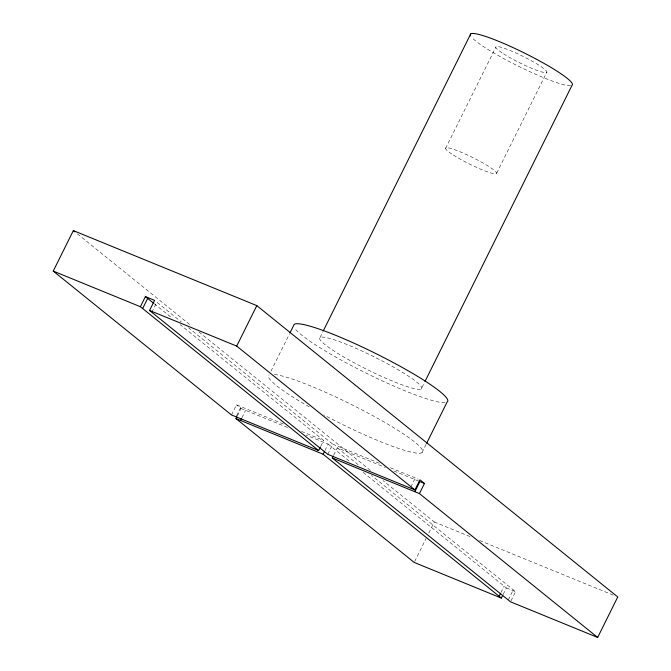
<?xml version="1.0" encoding="UTF-8"?>
<svg xmlns="http://www.w3.org/2000/svg" width="671" height="671" viewBox="0 0 671 671"><rect width="100%" height="100%" fill="white"/><g stroke="black" fill="none" stroke-linecap="round" stroke-linejoin="round"><path stroke-width="0.5" stroke-dasharray="3.35 2.52" d="M151.814 312.292L156.838 302.168L181.279 321.895M231.461 414.938L236.486 404.823L283.313 423.963M236.511 415.894L241.074 406.693M237.349 415.827L240.998 408.463L236.486 404.823M241.937 417.697L245.586 410.342M270.958 371.197L289.57 333.713M320.025 337.463L322.818 331.835M445.578 148.417L495.819 47.222M320.897 445.972L323.632 440.453L180.256 324.722M324.949 450.535L328.144 444.093L306.068 435.068M327.784 454.326L332.808 444.202L188.61 327.817M333.663 455.206L337.32 447.842L385.322 467.469M496.691 173.168L546.924 71.973M421.304 388.92A56.951 7.238 26.4 0 0 351.369 346.337A56.951 7.238 26.4 0 0 339.325 354.313A56.951 7.238 26.4 0 0 421.304 388.92L424.558 382.361M421.992 452.631L426.177 444.202M410.803 487.154L415.366 477.962M414.653 561.518L426.077 538.519M428.811 533L434.296 521.963L382.956 480.528M500.918 592.568L504.114 586.127M503.175 594.389L506.37 587.947L361.543 471.05M508.257 600L513.281 589.876M510.975 600.897L515.538 591.696L371.533 475.462M301.556 431.428L323.632 440.453M332.808 444.202L379.845 463.435M390.405 467.754L418.117 479.086M240.998 408.463L288.79 427.997M393.961 471L419.878 481.602M434.296 521.963L470.019 536.565M479.673 540.516L614.862 595.789M506.37 587.947L515.538 591.696M77.408 233.894L190.665 325.309M198.817 331.893L370.736 470.656M337.32 447.842L359.312 465.599M154.187 303.678L172.111 318.146M328.144 444.093L349.331 461.187M274.422 374.468A85.98 10.921 26.4 0 1 372.799 415.659A85.98 10.921 26.4 0 1 418.704 453.244A85.98 10.921 26.4 0 1 323.757 414.871M309.247 406.869A85.98 10.921 26.4 0 1 269.105 374.946M445.083 402.608A85.98 10.921 26.4 0 1 366.433 373.286A85.98 10.921 26.4 0 1 294.46 328.035M570.669 85.703A56.951 7.238 26.4 0 1 520.411 67.192A56.951 7.238 26.4 0 1 471.604 37.224M453.311 155.009A28.476 3.615 26.4 0 0 495.911 173.839A28.476 3.615 26.4 0 0 464.181 153.533A28.476 3.615 26.4 0 0 453.311 155.009M503.544 53.814A28.476 3.615 26.4 0 0 546.144 72.636A28.476 3.615 26.4 0 0 514.422 52.338A28.476 3.615 26.4 0 0 503.544 53.814"/><path stroke-width="1.01" d="M320.436 446.894L318.608 450.568L231.461 414.938L53.244 271.084L73.34 230.606L256.8 305.615L617.756 596.972L597.66 637.45L510.514 601.82L332.296 457.966L333.21 456.121M318.608 450.568L140.39 306.714L145.414 296.599L154.582 300.348L149.558 310.463L327.784 454.326L414.93 489.956L419.954 479.832L424.466 483.472L419.442 493.596L597.66 637.45M142.646 308.534L147.67 298.419M414.93 489.956L236.704 346.093L256.8 305.615M502.713 595.311L501.346 598.071L414.2 562.441L235.974 418.587L236.888 416.741M240.562 420.457L241.476 418.62M290.031 332.782L294.217 324.345A85.98 10.921 26.4 0 1 381.17 356.242A85.98 10.921 26.4 0 1 447.112 402.03L426.647 443.263M323.279 330.904L470.732 33.869M501.346 598.071L323.12 454.217L324.496 451.457M425.02 381.422L572.011 85.326A56.951 7.238 26.4 0 0 521.661 51.675A56.951 7.238 26.4 0 0 470.656 35.932M414.854 491.717L419.878 481.602L424.466 483.472M499.09 596.251L500.457 593.491M53.244 271.084L140.39 306.714M149.558 310.463L236.704 346.093M235.974 418.587L323.12 454.217M332.296 457.966L419.442 493.596M73.34 230.606L74.967 231.923M145.414 296.599L153.374 303.024"/></g></svg>
